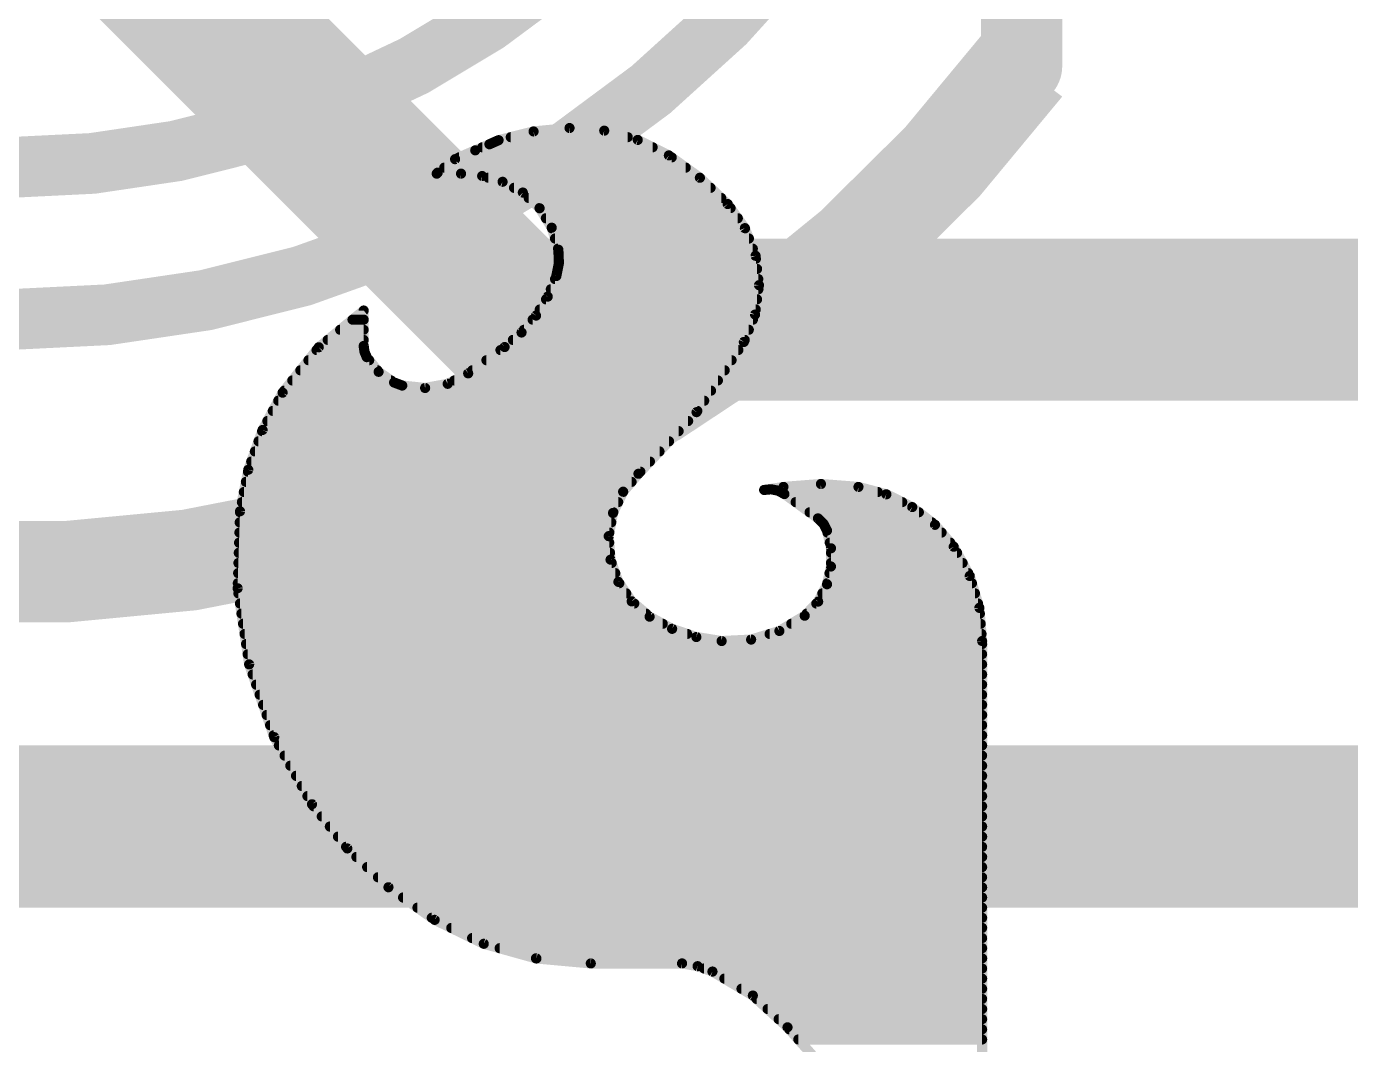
# Model space of a CAD drawing. Extents: x -12 to 102, y -12 to 69.
# Drawn here: x 38.147 to 41.464, y 61.684 to 64.234 of the extents above; entities that cross this region are included whole.
import ezdxf

# ---------------------------------------------------------------- set-up
doc = ezdxf.new("R2010")
doc.units = 0
for name, color, linetype in [('1', 12, 'CONTINUOUS'), ('16', 132, 'CONTINUOUS'), ('21', 41, 'CONTINUOUS'), ('22', 40, 'CONTINUOUS'), ('51', 53, 'CONTINUOUS')]:
    doc.layers.add(name, color=color, linetype=linetype)

msp = doc.modelspace()

# ---------------------------------------------------------------- linework, layer by layer
at = {"layer": '1', "const_width": 0.4064}
for points in [[(39.37, 63.5), (36.83, 66.04)], [(45.72, 63.5), (39.37, 63.5)]]:
    msp.add_lwpolyline(points, dxfattribs=at)
at = {"layer": '1', "const_width": 0.2032}
for points in [[(39.37, 63.6016, 1), (39.37, 63.3984)], [(39.2982, 63.4282, 1), (39.4418, 63.5718)]]:
    msp.add_lwpolyline(points, format="xyb", dxfattribs=at)
at = {"layer": '16', "const_width": 0.4064}
msp.add_lwpolyline([(68.58, 62.23), (26.67, 62.23)], dxfattribs=at)
at = {"layer": '21'}
for points, const_width in [([(40.64, 67.945, 3), (40.64, 64.135)], 0.254), ([(38.1, 63.5, 1), (38.1, 68.58, 1), (38.1, 63.5)], 0.1524), ([(40.5892, 64.135, 1), (40.6908, 64.135)], 0.1016)]:
    msp.add_lwpolyline(points, format="xyb", dxfattribs=dict(at, const_width=const_width))
at = {"layer": '21', "const_width": 0.2032}
msp.add_lwpolyline([(40.64, 64.135), (40.64, 67.945)], dxfattribs=at)
at = {"layer": '22', "const_width": 0.0254}
for points in [[(39.4171, 63.9716), (39.5072, 63.9801)], [(39.5072, 63.9801), (39.5941, 63.9735)], [(39.3065, 63.9394), (39.3294, 63.9496)], [(39.3294, 63.9496), (39.4171, 63.9716)], [(39.3598, 63.9572), (39.6531, 63.9572)], [(39.5941, 63.9735), (39.6781, 63.9503)], [(39.6781, 63.9503), (39.7561, 63.9115)], [(39.2205, 63.9021), (39.2709, 63.9242)], [(39.2709, 63.9242), (39.3065, 63.9394)], [(39.2887, 63.9318), (39.7153, 63.9318)], [(39.7561, 63.9115), (39.8338, 63.8555)], [(39.177, 63.8683), (39.2205, 63.9021)], [(39.1933, 63.881), (39.7984, 63.881)], [(39.2303, 63.9064), (39.7632, 63.9064)], [(39.2354, 63.8658), (39.1744, 63.8658)], [(39.1744, 63.8658), (39.1745, 63.8658)], [(39.1745, 63.8658), (39.177, 63.8683)], [(39.2883, 63.8599), (39.2354, 63.8658)], [(39.3395, 63.8454), (39.2883, 63.8599)], [(39.3034, 63.8556), (39.8336, 63.8556)], [(39.3903, 63.8184), (39.3395, 63.8454)], [(39.8338, 63.8555), (39.9034, 63.7896)], [(39.3681, 63.8302), (39.8605, 63.8302)], [(39.4323, 63.7792), (39.3903, 63.8184)], [(39.4048, 63.8048), (39.8873, 63.8048)], [(39.432, 63.7794), (39.9107, 63.7794)], [(39.4626, 63.7303), (39.4323, 63.7792)], [(39.9034, 63.7896), (39.9465, 63.7292)], [(39.4479, 63.754), (39.9288, 63.754)], [(39.4792, 63.6753), (39.4626, 63.7303)], [(39.4631, 63.7286), (39.9468, 63.7286)], [(39.9465, 63.7292), (39.9733, 63.66)], [(39.4708, 63.7032), (39.9566, 63.7032)], [(39.4784, 63.6778), (39.9664, 63.6778)], [(39.4806, 63.6419), (39.4792, 63.6753)], [(39.4802, 63.6524), (39.9742, 63.6524)], [(39.9733, 63.66), (39.9819, 63.5863)], [(39.4741, 63.6092), (39.4806, 63.6419)], [(39.4776, 63.627), (39.9771, 63.627)], [(39.4526, 63.5577), (39.4741, 63.6092)], [(39.4709, 63.6016), (39.9801, 63.6016)], [(39.9819, 63.5863), (39.972, 63.5128)], [(39.4233, 63.5102), (39.4526, 63.5577)], [(39.4484, 63.5508), (39.9771, 63.5508)], [(39.4603, 63.5762), (39.9806, 63.5762)], [(38.8789, 63.4308), (38.9915, 63.5229)], [(38.9915, 63.5229), (38.9915, 63.434)], [(39.4327, 63.5254), (39.9737, 63.5254)], [(39.972, 63.5128), (39.944, 63.4441)], [(38.9635, 63.5), (38.9915, 63.5)], [(39.387, 63.4678), (39.4233, 63.5102)], [(39.4146, 63.5), (39.9667, 63.5)], [(38.9014, 63.4492), (38.9915, 63.4492)], [(38.9325, 63.4746), (38.9915, 63.4746)], [(39.3446, 63.4314), (39.387, 63.4678)], [(39.3653, 63.4492), (39.9461, 63.4492)], [(39.3928, 63.4746), (39.9564, 63.4746)], [(38.7883, 63.3171), (38.8789, 63.4308)], [(38.8733, 63.4238), (38.9929, 63.4238)], [(38.9915, 63.434), (38.9935, 63.4195)], [(38.9935, 63.4195), (38.9992, 63.406)], [(39.2532, 63.3654), (39.3446, 63.4314)], [(39.3341, 63.4238), (39.9303, 63.4238)], [(39.944, 63.4441), (39.8254, 63.2683)], [(38.8531, 63.3984), (39.0053, 63.3984)], [(38.9992, 63.406), (39.0289, 63.3693)], [(39.2989, 63.3984), (39.9132, 63.3984)], [(38.8126, 63.3476), (39.0603, 63.3476)], [(38.8329, 63.373), (39.0259, 63.373)], [(39.0289, 63.3693), (39.0677, 63.3425)], [(39.2019, 63.3392), (39.2532, 63.3654)], [(39.2184, 63.3476), (39.8789, 63.3476)], [(39.2637, 63.373), (39.896, 63.373)], [(38.7382, 63.2237), (38.7883, 63.3171)], [(38.7924, 63.3222), (39.8618, 63.3222)], [(39.0677, 63.3425), (39.0881, 63.3349)], [(39.0881, 63.3349), (39.1453, 63.3288)], [(39.1453, 63.3288), (39.2019, 63.3392)], [(38.7774, 63.2968), (39.8446, 63.2968)], [(38.7638, 63.2714), (39.8275, 63.2714)], [(39.8254, 63.2683), (39.6799, 63.1139)], [(38.7024, 63.1239), (38.7382, 63.2237)], [(38.737, 63.2206), (39.7805, 63.2206)], [(38.7501, 63.246), (39.8044, 63.246)], [(38.7279, 63.1952), (39.7565, 63.1952)], [(38.7188, 63.1698), (39.7326, 63.1698)], [(38.6817, 63.0199), (38.7024, 63.1239)], [(38.7014, 63.119), (39.6847, 63.119)], [(38.7097, 63.1444), (39.7086, 63.1444)], [(39.6799, 63.1139), (39.6416, 63.069)], [(38.6963, 63.0936), (39.6626, 63.0936)], [(39.9948, 63.0733), (40.0431, 63.0809)], [(40.0431, 63.0809), (40.1371, 63.0883)], [(40.1371, 63.0883), (40.2311, 63.0809)], [(40.2311, 63.0809), (40.301, 63.0625)], [(38.6913, 63.0682), (39.6412, 63.0682)], [(39.6416, 63.069), (39.6161, 63.0157)], [(40.0125, 63.075), (39.9948, 63.0733)], [(40.0299, 63.0715), (40.0125, 63.075)], [(40.0456, 63.0631), (40.0299, 63.0715)], [(40.0361, 63.0682), (40.2793, 63.0682)], [(40.1295, 63.0022), (40.0456, 63.0631)], [(40.301, 63.0625), (40.3658, 63.0304)], [(38.6757, 62.8271), (38.6817, 63.0199)], [(38.6816, 63.0174), (39.617, 63.0174)], [(38.6863, 63.0428), (39.6291, 63.0428)], [(39.6161, 63.0157), (39.6054, 62.9576)], [(40.0736, 63.0428), (40.3408, 63.0428)], [(40.1086, 63.0174), (40.3825, 63.0174)], [(40.3658, 63.0304), (40.4228, 62.986)], [(38.6808, 62.992), (39.6118, 62.992)], [(40.1433, 62.9888), (40.1295, 63.0022)], [(40.14, 62.992), (40.4151, 62.992)], [(40.1523, 62.9717), (40.1433, 62.9888)], [(40.4228, 62.986), (40.4698, 62.931)], [(38.68, 62.9666), (39.607, 62.9666)], [(39.6054, 62.9576), (39.61, 62.8987)], [(40.1622, 62.9272), (40.1523, 62.9717)], [(40.1534, 62.9666), (40.4394, 62.9666)], [(38.6784, 62.9158), (39.6086, 62.9158)], [(38.6792, 62.9412), (39.6066, 62.9412)], [(40.1591, 62.9412), (40.4611, 62.9412)], [(40.1622, 62.8816), (40.1622, 62.9272)], [(40.1622, 62.9158), (40.4781, 62.9158)], [(40.4698, 62.931), (40.5099, 62.8578)], [(38.6776, 62.8904), (39.6129, 62.8904)], [(39.61, 62.8987), (39.6296, 62.843)], [(40.1523, 62.8371), (40.1622, 62.8816)], [(40.1622, 62.8904), (40.492, 62.8904)], [(38.6769, 62.865), (39.6218, 62.865)], [(40.1585, 62.865), (40.506, 62.865)], [(40.5099, 62.8578), (40.5339, 62.7779)], [(38.7045, 62.6364), (38.6757, 62.8271)], [(38.6761, 62.8396), (39.6319, 62.8396)], [(39.6296, 62.843), (39.663, 62.7943)], [(40.1301, 62.7936), (40.1523, 62.8371)], [(40.1529, 62.8396), (40.5154, 62.8396)], [(38.6776, 62.8142), (39.6493, 62.8142)], [(38.6815, 62.7888), (39.6693, 62.7888)], [(39.663, 62.7943), (39.7078, 62.7558)], [(40.0964, 62.7583), (40.1301, 62.7936)], [(40.1254, 62.7888), (40.5307, 62.7888)], [(40.1406, 62.8142), (40.523, 62.8142)], [(38.6853, 62.7634), (39.6989, 62.7634)], [(39.7078, 62.7558), (39.7642, 62.7254)], [(40.033, 62.7201), (40.0964, 62.7583)], [(40.1013, 62.7634), (40.5352, 62.7634)], [(40.5339, 62.7779), (40.5409, 62.6948)], [(38.6892, 62.738), (39.7408, 62.738)], [(39.7642, 62.7254), (39.8249, 62.7049)], [(39.9622, 62.6985), (40.033, 62.7201)], [(40.0627, 62.738), (40.5373, 62.738)], [(38.693, 62.7126), (39.8021, 62.7126)], [(38.6968, 62.6872), (40.5409, 62.6872)], [(39.8249, 62.7049), (39.8882, 62.6948)], [(39.8882, 62.6948), (39.9622, 62.6985)], [(40.0085, 62.7126), (40.5394, 62.7126)], [(40.5409, 62.6948), (40.5409, 61.1784)], [(38.7007, 62.6618), (40.5409, 62.6618)], [(38.7673, 62.454), (38.7045, 62.6364)], [(38.7045, 62.6364), (40.5409, 62.6364)], [(38.7133, 62.611), (40.5409, 62.611)], [(38.722, 62.5856), (40.5409, 62.5856)], [(38.7308, 62.5602), (40.5409, 62.5602)], [(38.7395, 62.5348), (40.5409, 62.5348)], [(38.7482, 62.5094), (40.5409, 62.5094)], [(38.757, 62.484), (40.5409, 62.484)], [(38.7657, 62.4586), (40.5409, 62.4586)], [(38.862, 62.2859), (38.7673, 62.454)], [(38.779, 62.4332), (40.5409, 62.4332)], [(38.7933, 62.4078), (40.5409, 62.4078)], [(38.8076, 62.3824), (40.5409, 62.3824)], [(38.822, 62.357), (40.5409, 62.357)], [(38.8363, 62.3316), (40.5409, 62.3316)], [(38.8506, 62.3062), (40.5409, 62.3062)], [(38.9504, 62.1752), (38.862, 62.2859)], [(38.8661, 62.2808), (40.5409, 62.2808)], [(38.8864, 62.2554), (40.5409, 62.2554)], [(38.9067, 62.23), (40.5409, 62.23)], [(38.927, 62.2046), (40.5409, 62.2046)], [(38.9473, 62.1792), (40.5409, 62.1792)], [(39.0536, 62.078), (38.9504, 62.1752)], [(38.9732, 62.1538), (40.5409, 62.1538)], [(39.0001, 62.1284), (40.5409, 62.1284)], [(39.0271, 62.103), (40.5409, 62.103)], [(39.1693, 61.9963), (39.0536, 62.078)], [(39.0542, 62.0776), (40.5409, 62.0776)], [(39.0901, 62.0522), (40.5409, 62.0522)], [(39.1261, 62.0268), (40.5409, 62.0268)], [(39.1621, 62.0014), (40.5409, 62.0014)], [(39.2923, 61.9363), (39.1693, 61.9963)], [(39.2109, 61.976), (40.5409, 61.976)], [(39.263, 61.9506), (40.5409, 61.9506)], [(39.4242, 61.8995), (39.2923, 61.9363)], [(39.3321, 61.9252), (40.5409, 61.9252)], [(39.4231, 61.8998), (40.5409, 61.8998)], [(39.5605, 61.8871), (39.4242, 61.8995)], [(39.7891, 61.8871), (39.5605, 61.8871)], [(39.8281, 61.8803), (39.7891, 61.8871)], [(39.8653, 61.8668), (39.8281, 61.8803)], [(39.8443, 61.8744), (40.5409, 61.8744)], [(39.9665, 61.8066), (39.8653, 61.8668)], [(39.8952, 61.849), (40.5409, 61.849)], [(39.938, 61.8236), (40.5409, 61.8236)], [(40.0533, 61.7271), (39.9665, 61.8066)], [(39.9757, 61.7982), (40.5409, 61.7982)], [(40.0034, 61.7728), (40.5409, 61.7728)], [(40.0311, 61.7474), (40.5409, 61.7474)], [(40.5409, 61.1784), (40.0533, 61.7271)], [(40.0578, 61.722), (40.5409, 61.722)], [(40.0804, 61.6966), (40.5409, 61.6966)]]:
    msp.add_lwpolyline(points, dxfattribs=at)
at = {"layer": '22', "const_width": 0.0127}
for points in [[(39.5077, 63.9864, 1), (39.5067, 63.9738)], [(39.5078, 63.9738, 1), (39.5066, 63.9864)], [(39.3279, 63.9558, 1), (39.3309, 63.9434)], [(39.332, 63.9438, 1), (39.3268, 63.9554)], [(39.3598, 63.9635, 1), (39.3598, 63.9509)], [(39.4165, 63.9779, 1), (39.4178, 63.9652)], [(39.4187, 63.9654, 1), (39.4156, 63.9777)], [(39.5958, 63.9796, 1), (39.5924, 63.9674)], [(39.5936, 63.9671, 1), (39.5946, 63.9798)], [(39.6531, 63.9509, 1), (39.6531, 63.9635)], [(39.6809, 63.956, 1), (39.6753, 63.9446)], [(39.6764, 63.9442, 1), (39.6798, 63.9564)], [(39.2684, 63.93, 1), (39.2734, 63.9184)], [(39.2734, 63.9184, 1), (39.2684, 63.93)], [(39.2887, 63.9382, 1), (39.2887, 63.9255)], [(39.3039, 63.9452, 1), (39.3091, 63.9336)], [(39.309, 63.9336, 1), (39.304, 63.9452)], [(39.7153, 63.9255, 1), (39.7153, 63.9382)], [(39.7598, 63.9167, 1), (39.7524, 63.9063)], [(39.7533, 63.9058, 1), (39.7589, 63.9172)], [(39.1933, 63.8873, 1), (39.1933, 63.8747)], [(39.2179, 63.9079, 1), (39.223, 63.8963)], [(39.2244, 63.8971, 1), (39.2166, 63.9071)], [(39.2303, 63.9128, 1), (39.2303, 63.9001)], [(39.7632, 63.9001, 1), (39.7632, 63.9128)], [(39.7984, 63.8747, 1), (39.7984, 63.8873)], [(39.1744, 63.8721, 1), (39.1744, 63.8595)], [(39.1744, 63.8721, 1), (39.1744, 63.8595)], [(39.17, 63.8703, 1), (39.179, 63.8613)], [(39.1731, 63.8733, 1), (39.1809, 63.8633)], [(39.1815, 63.8638, 1), (39.1725, 63.8728)], [(39.1745, 63.8595, 1), (39.1745, 63.8721)], [(39.2361, 63.8721, 1), (39.2347, 63.8595)], [(39.2354, 63.8595, 1), (39.2354, 63.8721)], [(39.29, 63.866, 1), (39.2866, 63.8538)], [(39.2876, 63.8536, 1), (39.289, 63.8662)], [(39.3034, 63.862, 1), (39.3034, 63.8493)], [(39.3425, 63.851, 1), (39.3365, 63.8398)], [(39.3378, 63.8393, 1), (39.3412, 63.8515)], [(39.8382, 63.8601, 1), (39.8294, 63.8508)], [(39.8301, 63.8503, 1), (39.8375, 63.8606)], [(39.8336, 63.8493, 1), (39.8336, 63.862)], [(39.3681, 63.8366, 1), (39.3681, 63.8239)], [(39.3946, 63.8231, 1), (39.3859, 63.8138)], [(39.3873, 63.8128, 1), (39.3932, 63.824)], [(39.8605, 63.8239, 1), (39.8605, 63.8366)], [(39.4048, 63.8111, 1), (39.4048, 63.7985)], [(39.432, 63.7858, 1), (39.432, 63.7731)], [(39.4376, 63.7825, 1), (39.4269, 63.7758)], [(39.4279, 63.7745, 1), (39.4366, 63.7838)], [(39.8873, 63.7985, 1), (39.8873, 63.8111)], [(39.9086, 63.7933, 1), (39.8982, 63.7859)], [(39.899, 63.785, 1), (39.9078, 63.7942)], [(39.9107, 63.7731, 1), (39.9107, 63.7858)], [(39.4479, 63.7604, 1), (39.4479, 63.7477)], [(39.9288, 63.7477, 1), (39.9288, 63.7604)], [(39.4687, 63.7322, 1), (39.4565, 63.7285)], [(39.4631, 63.7349, 1), (39.4631, 63.7223)], [(39.4572, 63.727, 1), (39.468, 63.7337)], [(39.9525, 63.7315, 1), (39.9406, 63.7269)], [(39.9414, 63.7255, 1), (39.9517, 63.7329)], [(39.9468, 63.7223, 1), (39.9468, 63.7349)], [(39.4708, 63.7096, 1), (39.4708, 63.6969)], [(39.4784, 63.6842, 1), (39.4784, 63.6715)], [(39.9566, 63.6969, 1), (39.9566, 63.7096)], [(39.9664, 63.6715, 1), (39.9664, 63.6842)], [(39.4855, 63.6756, 1), (39.4729, 63.675)], [(39.4731, 63.6735, 1), (39.4853, 63.6771)], [(39.4802, 63.6587, 1), (39.4802, 63.6461)], [(39.9796, 63.6608, 1), (39.967, 63.6593)], [(39.9673, 63.6577, 1), (39.9792, 63.6623)], [(39.9742, 63.6461, 1), (39.9742, 63.6587)], [(39.4776, 63.6334, 1), (39.4776, 63.6207)], [(39.4743, 63.6417, 1), (39.487, 63.6422)], [(39.4868, 63.6407, 1), (39.4744, 63.6432)], [(39.9771, 63.6207, 1), (39.9771, 63.6334)], [(39.4709, 63.608, 1), (39.4709, 63.5953)], [(39.4679, 63.6104, 1), (39.4803, 63.608)], [(39.48, 63.6068, 1), (39.4682, 63.6116)], [(39.9756, 63.5856, 1), (39.9882, 63.5871)], [(39.9882, 63.5855, 1), (39.9756, 63.5872)], [(39.9801, 63.5953, 1), (39.9801, 63.608)], [(39.4484, 63.5572, 1), (39.4484, 63.5445)], [(39.4468, 63.5601, 1), (39.4585, 63.5552)], [(39.458, 63.5544, 1), (39.4472, 63.561)], [(39.4603, 63.5825, 1), (39.4603, 63.5699)], [(39.9771, 63.5445, 1), (39.9771, 63.5572)], [(39.9806, 63.5699, 1), (39.9806, 63.5825)], [(38.9978, 63.5229, 1), (38.9852, 63.5229)], [(38.9955, 63.518, 1), (38.9875, 63.5278)], [(39.4327, 63.5318, 1), (39.4327, 63.5191)], [(39.9778, 63.5104, 1), (39.9661, 63.5152)], [(39.9737, 63.5191, 1), (39.9737, 63.5318)], [(38.9635, 63.5063, 1), (38.9635, 63.4937)], [(38.9915, 63.4937, 1), (38.9915, 63.5063)], [(39.4146, 63.5063, 1), (39.4146, 63.4937)], [(39.4179, 63.5135, 1), (39.4287, 63.5069)], [(39.4281, 63.5061, 1), (39.4185, 63.5143)], [(39.9657, 63.5137, 1), (39.9783, 63.512)], [(39.9667, 63.4937, 1), (39.9667, 63.5063)], [(38.9014, 63.4556, 1), (38.9014, 63.4429)], [(38.9325, 63.4809, 1), (38.9325, 63.4683)], [(38.9915, 63.4683, 1), (38.9915, 63.4809)], [(38.9915, 63.4429, 1), (38.9915, 63.4556)], [(39.3653, 63.4556, 1), (39.3653, 63.4429)], [(39.3821, 63.4719, 1), (39.3918, 63.4637)], [(39.3911, 63.463, 1), (39.3828, 63.4726)], [(39.3928, 63.4809, 1), (39.3928, 63.4683)], [(39.9461, 63.4429, 1), (39.9461, 63.4556)], [(39.9564, 63.4683, 1), (39.9564, 63.4809)], [(38.8733, 63.4301, 1), (38.8733, 63.4175)], [(38.8749, 63.4357, 1), (38.883, 63.4259)], [(38.8839, 63.4269, 1), (38.874, 63.4348)], [(38.9978, 63.4349, 1), (38.9852, 63.4331)], [(38.9852, 63.434, 1), (38.9978, 63.434)], [(38.9993, 63.422, 1), (38.9876, 63.417)], [(38.9872, 63.4186, 1), (38.9998, 63.4203)], [(38.9929, 63.4175, 1), (38.9929, 63.4301)], [(39.3341, 63.4301, 1), (39.3341, 63.4175)], [(39.3405, 63.4362, 1), (39.3487, 63.4266)], [(39.3483, 63.4263, 1), (39.3409, 63.4365)], [(39.9303, 63.4175, 1), (39.9303, 63.4301)], [(39.9381, 63.4465, 1), (39.9499, 63.4417)], [(39.9493, 63.4405, 1), (39.9387, 63.4477)], [(38.8531, 63.4047, 1), (38.8531, 63.3921)], [(39.0041, 63.41, 1), (38.9943, 63.402)], [(38.9934, 63.4035, 1), (39.005, 63.4085)], [(39.0053, 63.3921, 1), (39.0053, 63.4047)], [(39.2989, 63.4047, 1), (39.2989, 63.3921)], [(39.9132, 63.3921, 1), (39.9132, 63.4047)], [(38.8126, 63.3539, 1), (38.8126, 63.3413)], [(38.8329, 63.3794, 1), (38.8329, 63.3667)], [(39.0325, 63.3745, 1), (39.0253, 63.3641)], [(39.0239, 63.3653, 1), (39.0338, 63.3733)], [(39.0259, 63.3667, 1), (39.0259, 63.3794)], [(39.0603, 63.3413, 1), (39.0603, 63.3539)], [(39.2184, 63.3539, 1), (39.2184, 63.3413)], [(39.2495, 63.3705, 1), (39.2569, 63.3603)], [(39.2561, 63.3597, 1), (39.2503, 63.3711)], [(39.2637, 63.3794, 1), (39.2637, 63.3667)], [(39.8789, 63.3413, 1), (39.8789, 63.3539)], [(39.896, 63.3667, 1), (39.896, 63.3794)], [(38.7833, 63.3211, 1), (38.7933, 63.3131)], [(38.7939, 63.3141, 1), (38.7827, 63.3201)], [(38.7924, 63.3285, 1), (38.7924, 63.3159)], [(39.0699, 63.3485, 1), (39.0655, 63.3365)], [(39.0641, 63.3373, 1), (39.0713, 63.3477)], [(39.0888, 63.3412, 1), (39.0874, 63.3286)], [(39.0859, 63.3289, 1), (39.0903, 63.3409)], [(39.1442, 63.335, 1), (39.1465, 63.3225)], [(39.1447, 63.3224, 1), (39.146, 63.3351)], [(39.199, 63.3449, 1), (39.2048, 63.3336)], [(39.2031, 63.333, 1), (39.2008, 63.3455)], [(39.8618, 63.3159, 1), (39.8618, 63.3285)], [(38.7774, 63.3032, 1), (38.7774, 63.2905)], [(39.8446, 63.2905, 1), (39.8446, 63.3032)], [(38.7638, 63.2777, 1), (38.7638, 63.2651)], [(39.8201, 63.2718, 1), (39.8306, 63.2647)], [(39.83, 63.2639, 1), (39.8208, 63.2726)], [(39.8275, 63.2651, 1), (39.8275, 63.2777)], [(38.737, 63.227, 1), (38.737, 63.2143)], [(38.7326, 63.2267, 1), (38.7438, 63.2207)], [(38.7441, 63.2215, 1), (38.7322, 63.2258)], [(38.7501, 63.2523, 1), (38.7501, 63.2397)], [(39.7805, 63.2143, 1), (39.7805, 63.227)], [(39.8044, 63.2397, 1), (39.8044, 63.2523)], [(38.7279, 63.2015, 1), (38.7279, 63.1889)], [(39.7565, 63.1889, 1), (39.7565, 63.2015)], [(38.7188, 63.1761, 1), (38.7188, 63.1635)], [(39.7326, 63.1635, 1), (39.7326, 63.1761)], [(38.7014, 63.1253, 1), (38.7014, 63.1127)], [(38.7086, 63.1226, 1), (38.6961, 63.1251)], [(38.6964, 63.126, 1), (38.7083, 63.1217)], [(38.7097, 63.1508, 1), (38.7097, 63.1381)], [(39.6847, 63.1098, 1), (39.6751, 63.118)], [(39.6847, 63.1127, 1), (39.6847, 63.1253)], [(39.7086, 63.1381, 1), (39.7086, 63.1508)], [(38.6963, 63.0999, 1), (38.6963, 63.0873)], [(39.6626, 63.0873, 1), (39.6626, 63.0999)], [(39.6753, 63.1183, 1), (39.6845, 63.1095)], [(40.0426, 63.0872, 1), (40.0436, 63.0746)], [(40.0441, 63.0746, 1), (40.0421, 63.0872)], [(40.1376, 63.0946, 1), (40.1366, 63.0819)], [(40.1376, 63.0819, 1), (40.1366, 63.0946)], [(40.2327, 63.087, 1), (40.2295, 63.0748)], [(40.2306, 63.0746, 1), (40.2316, 63.0872)], [(38.6913, 63.0746, 1), (38.6913, 63.0619)], [(39.6367, 63.0731, 1), (39.6464, 63.0648)], [(39.6473, 63.0662, 1), (39.6358, 63.0717)], [(39.6412, 63.0619, 1), (39.6412, 63.0746)], [(39.9938, 63.0796, 1), (39.9958, 63.067)], [(39.9942, 63.0796, 1), (39.9954, 63.067)], [(40.0138, 63.0812, 1), (40.0112, 63.0688)], [(40.0131, 63.0687, 1), (40.0119, 63.0813)], [(40.0329, 63.0771, 1), (40.0269, 63.0659)], [(40.0287, 63.0653, 1), (40.0312, 63.0777)], [(40.0361, 63.0746, 1), (40.0361, 63.0619)], [(40.0493, 63.0682, 1), (40.0419, 63.058)], [(40.0426, 63.0575, 1), (40.0486, 63.0687)], [(40.2793, 63.0619, 1), (40.2793, 63.0746)], [(40.3038, 63.0682, 1), (40.2982, 63.0568)], [(40.2994, 63.0563, 1), (40.3026, 63.0686)], [(38.6816, 63.0237, 1), (38.6816, 63.0111)], [(38.6755, 63.0211, 1), (38.6879, 63.0187)], [(38.688, 63.0197, 1), (38.6754, 63.0201)], [(38.6863, 63.0491, 1), (38.6863, 63.0365)], [(39.6224, 63.0145, 1), (39.6099, 63.0168)], [(39.617, 63.0111, 1), (39.617, 63.0237)], [(39.6291, 63.0365, 1), (39.6291, 63.0491)], [(40.0736, 63.0491, 1), (40.0736, 63.0365)], [(40.1086, 63.0237, 1), (40.1086, 63.0111)], [(40.3408, 63.0365, 1), (40.3408, 63.0491)], [(40.3697, 63.0354, 1), (40.3619, 63.0254)], [(40.363, 63.0247, 1), (40.3686, 63.0361)], [(40.3825, 63.0111, 1), (40.3825, 63.0237)], [(38.6808, 62.9984, 1), (38.6808, 62.9857)], [(39.6104, 63.0184, 1), (39.6219, 63.0129)], [(39.6118, 62.9857, 1), (39.6118, 62.9984)], [(40.1339, 63.0067, 1), (40.1251, 62.9977)], [(40.1258, 62.9971, 1), (40.1332, 63.0073)], [(40.14, 62.9984, 1), (40.14, 62.9857)], [(40.1489, 62.9917, 1), (40.1377, 62.9858)], [(40.1389, 62.9842, 1), (40.1477, 62.9933)], [(40.4151, 62.9857, 1), (40.4151, 62.9984)], [(40.4277, 62.9901, 1), (40.418, 62.9819)], [(40.4189, 62.981, 1), (40.4267, 62.991)], [(38.68, 62.9729, 1), (38.68, 62.9603)], [(39.6117, 62.9581, 1), (39.599, 62.9571)], [(39.5991, 62.9587, 1), (39.6116, 62.9564)], [(39.607, 62.9603, 1), (39.607, 62.9729)], [(40.1585, 62.9731, 1), (40.1461, 62.9703)], [(40.1467, 62.9687, 1), (40.1579, 62.9747)], [(40.1534, 62.9729, 1), (40.1534, 62.9603)], [(40.4394, 62.9603, 1), (40.4394, 62.9729)], [(38.6784, 62.9222, 1), (38.6784, 62.9095)], [(38.6792, 62.9475, 1), (38.6792, 62.9349)], [(39.6066, 62.9349, 1), (39.6066, 62.9475)], [(39.6086, 62.9095, 1), (39.6086, 62.9222)], [(40.1591, 62.9475, 1), (40.1591, 62.9349)], [(40.1622, 62.9222, 1), (40.1622, 62.9095)], [(40.1686, 62.9272, 1), (40.1559, 62.9272)], [(40.156, 62.9258, 1), (40.1684, 62.9286)], [(40.4611, 62.9349, 1), (40.4611, 62.9475)], [(40.4754, 62.9341, 1), (40.4642, 62.9279)], [(40.465, 62.9269, 1), (40.4746, 62.9351)], [(40.4781, 62.9095, 1), (40.4781, 62.9222)], [(38.6776, 62.8967, 1), (38.6776, 62.8841)], [(39.6159, 62.9008, 1), (39.604, 62.8966)], [(39.6036, 62.8982, 1), (39.6163, 62.8992)], [(39.6129, 62.8841, 1), (39.6129, 62.8967)], [(40.1622, 62.8967, 1), (40.1622, 62.8841)], [(40.1684, 62.8802, 1), (40.156, 62.883)], [(40.492, 62.8841, 1), (40.492, 62.8967)], [(38.6769, 62.8713, 1), (38.6769, 62.8587)], [(39.6218, 62.8587, 1), (39.6218, 62.8713)], [(40.1585, 62.8713, 1), (40.1585, 62.8587)], [(40.1559, 62.8816, 1), (40.1686, 62.8816)], [(40.516, 62.8597, 1), (40.5038, 62.856)], [(40.5043, 62.8548, 1), (40.5155, 62.8609)], [(40.506, 62.8587, 1), (40.506, 62.8713)], [(38.6693, 62.8273, 1), (38.682, 62.8269)], [(38.6819, 62.828, 1), (38.6694, 62.8261)], [(38.6761, 62.846, 1), (38.6761, 62.8333)], [(39.6348, 62.8466, 1), (39.6244, 62.8394)], [(39.6236, 62.8409, 1), (39.6356, 62.8451)], [(39.6319, 62.8333, 1), (39.6319, 62.846)], [(40.1461, 62.8385, 1), (40.1585, 62.8357)], [(40.1529, 62.846, 1), (40.1529, 62.8333)], [(40.158, 62.8342, 1), (40.1466, 62.84)], [(40.5154, 62.8333, 1), (40.5154, 62.846)], [(38.6776, 62.8205, 1), (38.6776, 62.8079)], [(38.6815, 62.7951, 1), (38.6815, 62.7825)], [(39.6493, 62.8079, 1), (39.6493, 62.8205)], [(39.6671, 62.7991, 1), (39.6588, 62.7894)], [(39.6577, 62.7907, 1), (39.6682, 62.7978)], [(39.6693, 62.7825, 1), (39.6693, 62.7951)], [(40.1254, 62.7951, 1), (40.1254, 62.7825)], [(40.1244, 62.7965, 1), (40.1357, 62.7908)], [(40.1347, 62.7893, 1), (40.1255, 62.798)], [(40.1406, 62.8205, 1), (40.1406, 62.8079)], [(40.523, 62.8079, 1), (40.523, 62.8205)], [(40.5307, 62.7825, 1), (40.5307, 62.7951)], [(38.6853, 62.7698, 1), (38.6853, 62.7571)], [(39.6989, 62.7571, 1), (39.6989, 62.7698)], [(39.7108, 62.7614, 1), (39.7048, 62.7502)], [(39.7037, 62.751, 1), (39.7119, 62.7606)], [(40.0918, 62.7627, 1), (40.101, 62.7539)], [(40.0997, 62.7529, 1), (40.0931, 62.7637)], [(40.1013, 62.7698, 1), (40.1013, 62.7571)], [(40.5403, 62.7785, 1), (40.5276, 62.7774)], [(40.5279, 62.7761, 1), (40.54, 62.7798)], [(40.5352, 62.7571, 1), (40.5352, 62.7698)], [(38.6892, 62.7443, 1), (38.6892, 62.7317)], [(39.7408, 62.7317, 1), (39.7408, 62.7443)], [(39.7662, 62.7314, 1), (39.7622, 62.7194)], [(39.7612, 62.7198, 1), (39.7672, 62.731)], [(40.0297, 62.7255, 1), (40.0363, 62.7146)], [(40.0348, 62.714, 1), (40.0311, 62.7262)], [(40.0627, 62.7443, 1), (40.0627, 62.7317)], [(40.5373, 62.7317, 1), (40.5373, 62.7443)], [(38.693, 62.7189, 1), (38.693, 62.7063)], [(38.6968, 62.6936, 1), (38.6968, 62.6809)], [(39.8021, 62.7063, 1), (39.8021, 62.7189)], [(39.8259, 62.7111, 1), (39.8239, 62.6986)], [(39.8229, 62.6989, 1), (39.8269, 62.7109)], [(39.8879, 62.7011, 1), (39.8885, 62.6885)], [(39.8872, 62.6885, 1), (39.8892, 62.7011)], [(39.9603, 62.7045, 1), (39.964, 62.6924)], [(39.9625, 62.6921, 1), (39.9618, 62.7048)], [(40.0085, 62.7189, 1), (40.0085, 62.7063)], [(40.5472, 62.6948, 1), (40.5346, 62.6948)], [(40.5346, 62.6943, 1), (40.5472, 62.6953)], [(40.5394, 62.7063, 1), (40.5394, 62.7189)], [(40.5409, 62.6809, 1), (40.5409, 62.6936)], [(38.7007, 62.6681, 1), (38.7007, 62.6555)], [(40.5409, 62.6555, 1), (40.5409, 62.6681)], [(38.7105, 62.6384, 1), (38.6985, 62.6343)], [(38.7045, 62.6427, 1), (38.7045, 62.6301)], [(38.6982, 62.6354, 1), (38.7108, 62.6373)], [(40.5409, 62.6301, 1), (40.5409, 62.6427)], [(38.7133, 62.6174, 1), (38.7133, 62.6047)], [(38.722, 62.5919, 1), (38.722, 62.5793)], [(40.5409, 62.6047, 1), (40.5409, 62.6174)], [(40.5409, 62.5793, 1), (40.5409, 62.5919)], [(38.7308, 62.5665, 1), (38.7308, 62.5539)], [(40.5409, 62.5539, 1), (40.5409, 62.5665)], [(38.7395, 62.5412, 1), (38.7395, 62.5285)], [(40.5409, 62.5285, 1), (40.5409, 62.5412)], [(38.7482, 62.5158, 1), (38.7482, 62.5031)], [(38.757, 62.4903, 1), (38.757, 62.4777)], [(40.5409, 62.5031, 1), (40.5409, 62.5158)], [(40.5409, 62.4777, 1), (40.5409, 62.4903)], [(38.7657, 62.465, 1), (38.7657, 62.4523)], [(38.7729, 62.4571, 1), (38.7618, 62.4509)], [(40.5409, 62.4523, 1), (40.5409, 62.465)], [(38.7613, 62.4519, 1), (38.7733, 62.456)], [(38.779, 62.4396, 1), (38.779, 62.4269)], [(40.5409, 62.4269, 1), (40.5409, 62.4396)], [(38.7933, 62.4141, 1), (38.7933, 62.4015)], [(40.5409, 62.4015, 1), (40.5409, 62.4141)], [(38.8076, 62.3888, 1), (38.8076, 62.3761)], [(38.822, 62.3634, 1), (38.822, 62.3507)], [(40.5409, 62.3761, 1), (40.5409, 62.3888)], [(40.5409, 62.3507, 1), (40.5409, 62.3634)], [(38.8363, 62.3379, 1), (38.8363, 62.3253)], [(40.5409, 62.3253, 1), (40.5409, 62.3379)], [(38.8506, 62.3126, 1), (38.8506, 62.2999)], [(38.867, 62.2899, 1), (38.857, 62.2819)], [(40.5409, 62.2999, 1), (40.5409, 62.3126)], [(38.8565, 62.2828, 1), (38.8675, 62.289)], [(38.8661, 62.2872, 1), (38.8661, 62.2745)], [(38.8864, 62.2617, 1), (38.8864, 62.2491)], [(40.5409, 62.2745, 1), (40.5409, 62.2872)], [(40.5409, 62.2491, 1), (40.5409, 62.2617)], [(38.9067, 62.2364, 1), (38.9067, 62.2237)], [(40.5409, 62.2237, 1), (40.5409, 62.2364)], [(38.927, 62.211, 1), (38.927, 62.1983)], [(40.5409, 62.1983, 1), (40.5409, 62.211)], [(38.9473, 62.1855, 1), (38.9473, 62.1729)], [(38.9548, 62.1798, 1), (38.9461, 62.1706)], [(38.9455, 62.1712, 1), (38.9554, 62.1792)], [(38.9732, 62.1602, 1), (38.9732, 62.1475)], [(40.5409, 62.1729, 1), (40.5409, 62.1855)], [(40.5409, 62.1475, 1), (40.5409, 62.1602)], [(39.0001, 62.1348, 1), (39.0001, 62.1221)], [(40.5409, 62.1221, 1), (40.5409, 62.1348)], [(39.0271, 62.1093, 1), (39.0271, 62.0967)], [(40.5409, 62.0967, 1), (40.5409, 62.1093)], [(39.0572, 62.0832, 1), (39.0499, 62.0728)], [(39.0542, 62.084, 1), (39.0542, 62.0713)], [(39.0492, 62.0734, 1), (39.0579, 62.0827)], [(39.0901, 62.0586, 1), (39.0901, 62.0459)], [(40.5409, 62.0713, 1), (40.5409, 62.084)], [(40.5409, 62.0459, 1), (40.5409, 62.0586)], [(39.1261, 62.0331, 1), (39.1261, 62.0205)], [(40.5409, 62.0205, 1), (40.5409, 62.0331)], [(39.1621, 62.0078, 1), (39.1621, 61.9951)], [(39.1721, 62.002, 1), (39.1665, 61.9906)], [(39.1656, 61.9911, 1), (39.173, 62.0015)], [(40.5409, 61.9951, 1), (40.5409, 62.0078)], [(39.2109, 61.9824, 1), (39.2109, 61.9697)], [(40.5409, 61.9697, 1), (40.5409, 61.9824)], [(39.263, 61.9569, 1), (39.263, 61.9443)], [(39.294, 61.9424, 1), (39.2906, 61.9302)], [(39.2896, 61.9306, 1), (39.2951, 61.942)], [(39.3321, 61.9316, 1), (39.3321, 61.9189)], [(40.5409, 61.9443, 1), (40.5409, 61.9569)], [(40.5409, 61.9189, 1), (40.5409, 61.9316)], [(39.4231, 61.9062, 1), (39.4231, 61.8935)], [(39.4248, 61.9058, 1), (39.4236, 61.8932)], [(39.4225, 61.8934, 1), (39.4259, 61.9056)], [(39.5605, 61.8935, 1), (39.5605, 61.8808)], [(39.5599, 61.8808, 1), (39.5611, 61.8934)], [(39.7902, 61.8934, 1), (39.788, 61.8808)], [(39.7891, 61.8808, 1), (39.7891, 61.8935)], [(40.5409, 61.8935, 1), (40.5409, 61.9062)], [(39.8302, 61.8862, 1), (39.8259, 61.8743)], [(39.827, 61.874, 1), (39.8292, 61.8865)], [(39.8443, 61.8807, 1), (39.8443, 61.8681)], [(39.8685, 61.8723, 1), (39.8621, 61.8613)], [(39.8631, 61.8608, 1), (39.8675, 61.8728)], [(40.5409, 61.8681, 1), (40.5409, 61.8807)], [(39.8952, 61.8554, 1), (39.8952, 61.8427)], [(39.938, 61.83, 1), (39.938, 61.8173)], [(40.5409, 61.8427, 1), (40.5409, 61.8554)], [(40.5409, 61.8173, 1), (40.5409, 61.83)], [(39.9708, 61.8113, 1), (39.9622, 61.8019)], [(39.9632, 61.8012, 1), (39.9697, 61.8121)], [(39.9757, 61.8045, 1), (39.9757, 61.7919)], [(40.5409, 61.7919, 1), (40.5409, 61.8045)], [(40.0034, 61.7792, 1), (40.0034, 61.7665)], [(40.5409, 61.7665, 1), (40.5409, 61.7792)], [(40.0311, 61.7538, 1), (40.0311, 61.7411)], [(40.058, 61.7313, 1), (40.0486, 61.7229)], [(40.049, 61.7224, 1), (40.0576, 61.7318)], [(40.0578, 61.7283, 1), (40.0578, 61.7157)], [(40.5409, 61.7411, 1), (40.5409, 61.7538)], [(40.5409, 61.7157, 1), (40.5409, 61.7283)], [(40.0804, 61.703, 1), (40.0804, 61.6903)], [(40.5409, 61.6903, 1), (40.5409, 61.703)]]:
    msp.add_lwpolyline(points, format="xyb", dxfattribs=at)
at = {"layer": '51', "const_width": 0.1524}
msp.add_lwpolyline([(38.1, 63.881, 0.4142), (40.259, 66.04)], format="xyb", dxfattribs=at)

doc.saveas('drawing.dxf')
